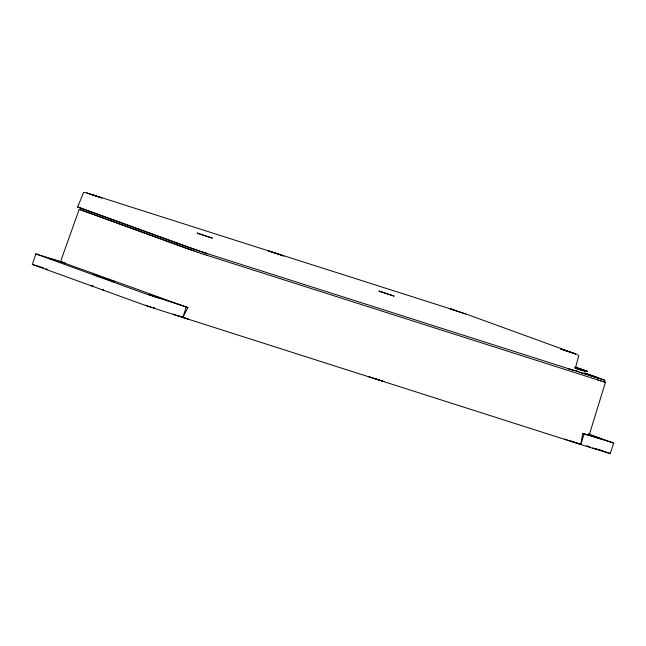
<?xml version="1.0" encoding="UTF-8"?>
<svg xmlns="http://www.w3.org/2000/svg" width="646" height="646" viewBox="0 0 646 646"><rect width="100%" height="100%" fill="white"/><g stroke="black" fill="none" stroke-linecap="round" stroke-linejoin="round"><path stroke-width="0.97" d="M604.583 381.875L605.48 382.222L589.079 435.364L582.7 433.45L580.786 444.513L610.171 453.629L613.7 443.083L588.385 433.837M575.489 367.832L578.743 355.566L577.556 354.646M584.17 433.91L580.786 444.513L146.989 306.002L32.34 264.472L35.829 253.894L65.214 263.011M186.258 307.028L182.77 317.59L187.913 307.561L60.53 261.687L79.232 209.296L79.983 209.49M206.954 253.507L189.197 247.644L77.649 207.035L83.552 192.532M83.673 192.443L85.66 192.629M77.649 207.035L80.588 207.859M32.34 264.472L34.529 265.062M613.7 443.083L582.7 433.45M603.824 381.778L604.446 381.883M605.552 382.295L602.427 381.366M60.449 261.606L62.945 262.316M173.152 314.222L174.565 314.618M369.407 376.771L368.987 376.699M383.974 381.584L375.649 378.976M565.193 439.199L564.733 439.086L565.331 439.345M574.496 370.642L568.197 368.721M91.877 285.798L93.04 286.138L90.618 285.249M574.988 367.469L581.505 369.52M576.062 370.529L576.684 370.707M583.572 373.251L587.432 374.43A22.077 0.42 18.5 0 1 591.671 375.786L598.503 378.007L584.436 373.154M154.879 308.287L153.328 307.811M587.327 446.055L587.965 446.241M596.791 449.204L595.241 448.728M577.895 371.119L578.582 371.321M584.582 373.178L586.834 373.816L586.148 373.541M600.417 380.744L603.275 381.649M46.294 269.043L47.215 269.325M146.044 305.324L146.957 305.606M580.302 369.141L576.192 367.921L585.195 371.28L574.577 367.986M35.272 265.296L36.095 265.546M37.048 265.845L43.678 267.92M582.684 369.851L585.623 370.723L585.09 370.505M597.865 379.937L601.071 380.97M371.716 377.474L373.404 378.007M90.811 194.196L454.348 310.12M580.447 369.141L587.65 371.385L575.675 367.001M575.626 368.285L583.168 370.626L575.206 367.711M579.527 372.257L584.38 373.711L583.685 373.436M206.413 255.113L598.341 380.106M187.913 307.561L143.444 293.074L35.829 253.894M201.657 251.835L605.052 380.349L585.284 373.097M203.547 254.193L206.768 255.251M592.842 447.961L594.11 448.372M200.518 253.224L203.708 254.266M571.08 441.048L574.972 442.324M375.956 378.831L377.272 379.259M179.507 316.185L180.823 316.613M149.597 306.616L150.922 307.044M201.172 251.633L80.807 208.028M197.418 252.198L200.631 253.24M570.16 440.984L579.761 444.012L576.708 442.906M377.91 379.468L379.186 379.888M373.727 378.346L375.011 378.766M181.486 316.823L186.557 318.526M194.624 251.262L197.797 252.303M589.071 446.717L590.226 447.105M569.522 440.774L566.356 439.708M148.314 306.188L145.503 305.227M195.237 251.447L79.232 209.296M380.922 380.47L383.377 381.318M371.999 377.765L369.544 376.909M102.803 289.683L103.691 289.981M178.546 243.631L176.536 242.92M193.13 250.729L80.338 209.708M596.016 448.865L596.702 449.107M588.11 446.386L587.044 446.006M45.753 268.954L46.439 269.196M154.095 307.948L154.782 308.19M93.04 286.291L91.877 285.871M465.895 313.98L576.289 354.137M598.018 449.164L610.171 453.629M96.585 213.842L95.753 213.519M576.264 370.739L575.441 370.424M187.59 318.89L188.188 319.148L173.201 314.271M95.172 275.196L114.649 281.801L92.959 274.251L96.569 275.592L95.172 275.196M87 193.041L86.58 192.936L101.931 197.975L87 193.041M197.45 233.206L197.03 233.101L212.373 238.148L197.45 233.206M268.841 251.019L268.421 250.923L283.772 255.961L268.841 251.019M379.291 291.193L378.871 291.088L394.213 296.134L379.291 291.193M450.682 309.006L450.262 308.901L465.613 313.948L450.682 309.006M561.132 349.179L560.712 349.074L576.054 354.113L561.132 349.179M590.032 375.407L598.115 378.072L590.032 375.407M49.185 258.311L59.004 261.557L49.185 258.311M148.935 294.592L158.714 297.822L148.935 294.592M590.856 435.509L600.635 438.739L590.856 435.509"/></g></svg>
